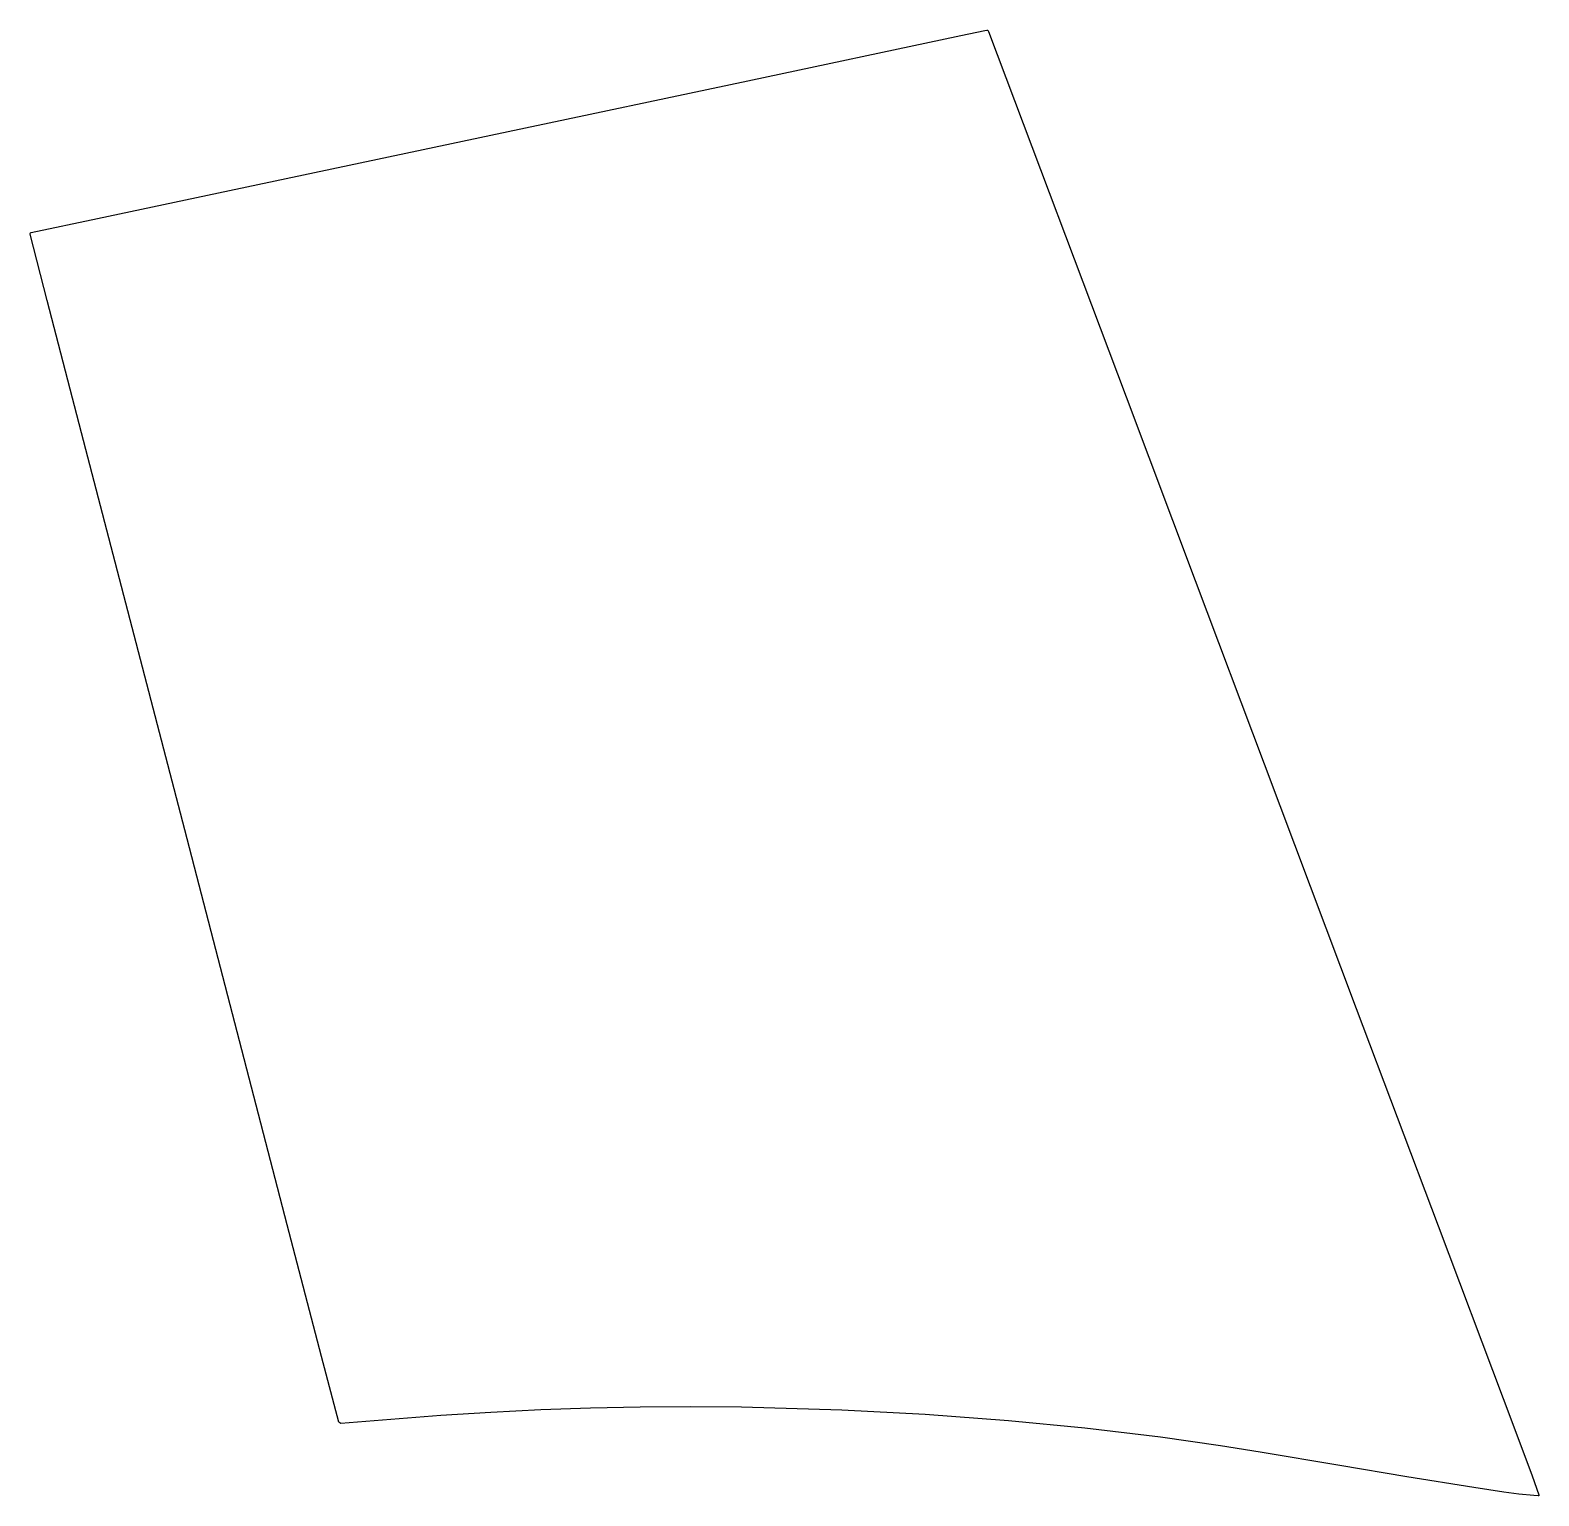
# Model space of a CAD drawing. Extents: x 70.2 to 157.2, y 14.8 to 99.3.
import ezdxf

# ---------------------------------------------------------------- set-up
doc = ezdxf.new("R2010")
doc.units = 0
doc.layers.get('0').update_dxf_attribs({"linetype": 'CONTINUOUS'})

msp = doc.modelspace()

# ---------------------------------------------------------------- linework, layer by layer
at = {"color": 7}
msp.add_lwpolyline([(125.453, 99.325), (125.477, 99.305), (125.504, 99.249), (133.433, 78.187), (137.415, 67.612), (141.399, 57.037), (146.709, 42.937), (151.43, 30.406), (155.182, 20.447), (156.03, 18.203), (156.848, 15.979), (157.232, 14.884), (157.239, 14.844), (157.23, 14.834), (157.222, 14.832), (157.201, 14.832), (156.952, 14.847), (156.079, 14.931), (155.223, 15.043), (153.482, 15.309), (149.616, 15.923), (145.768, 16.573), (141.173, 17.353), (138.877, 17.712), (135.426, 18.204), (131.049, 18.734), (126.657, 19.164), (121.847, 19.525), (117.034, 19.778), (111.249, 19.939), (108.33, 19.961), (105.411, 19.942), (102.545, 19.883), (99.6796, 19.784), (96.7901, 19.644), (93.9021, 19.464), (88.1309, 18.997), (88.017, 19.076), (87.0207, 22.872), (85.0498, 30.463), (79.1351, 53.234), (73.1879, 76.121), (71.2041, 83.751), (70.2253, 87.568), (70.2185, 87.615), (70.2376, 87.646), (70.2827, 87.661), (74.0924, 88.482), (81.7206, 90.091), (97.7917, 93.491), (111.623, 96.419), (123.909, 99.021), (125.281, 99.31), (125.396, 99.333), (125.435, 99.332), (125.453, 99.325)], dxfattribs=at)

doc.saveas('drawing.dxf')
